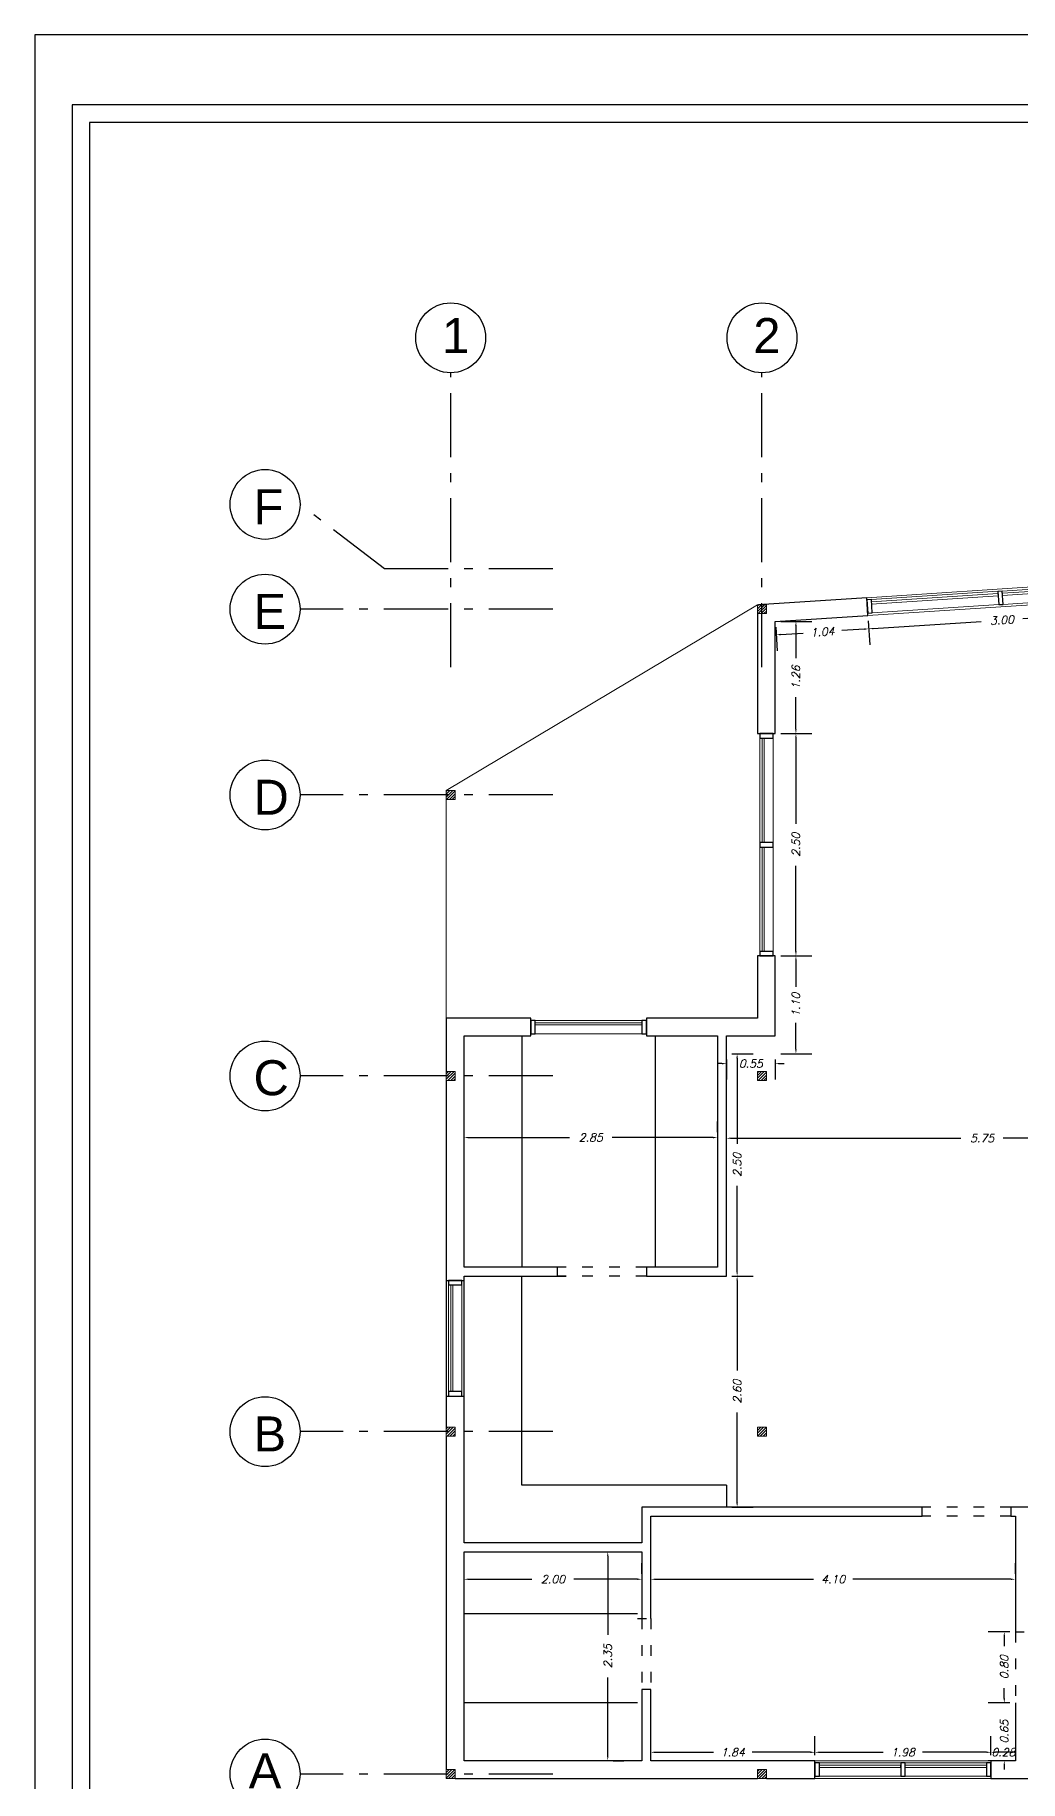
# Model space of a CAD drawing. Header units: millimetres. Extents: x 577 to 2337, y 236 to 943.
# Drawn here: x 2229.6 to 2240.68, y 427.23 to 446.87 of the extents above; entities that cross this region are included whole.
import ezdxf

# ---------------------------------------------------------------- set-up
doc = ezdxf.new("R2010")
doc.units = ezdxf.units.MM
doc.header["$LTSCALE"] = 0.01
doc.linetypes.add('ACAD_ISO03W100', pattern=[30, 12, -18])
doc.linetypes.add('ACAD_ISO10W100', pattern=[18, 12, -3, 0, -3])
for name, color, linetype in [('00-Arm', 7, 'Continuous'), ('01-Plan', 1, 'Continuous'), ('03-Ax', 4, 'Continuous'), ('05-Dim', 5, 'Continuous')]:
    doc.layers.add(name, color=color, linetype=linetype)
for name, color, linetype, lineweight in [('A-AREA', 4, 'Continuous', 9), ('A-DETL-MEDM', 4, 'Continuous', 25), ('A-GLAZ-CURT', 131, 'Continuous', 9), ('A-GLAZ-CWMG', 4, 'Continuous', 9), ('A-WALL', 1, 'Continuous', 9), ('S-COLS', 255, 'Continuous', 9)]:
    doc.layers.add(name, color=color, linetype=linetype, lineweight=lineweight)
doc.styles.get("Standard").update_dxf_attribs({"font": 'italic.shx'})
doc.dimstyles.new('1.100', dxfattribs={"dimtxt": 0.09, "dimasz": 0.05, "dimexe": 0.18, "dimexo": 0.0625, "dimgap": 0.09, "dimtad": 0, "dimzin": 0, "dimdsep": 46, "dimtxsty": 'Standard', "dimcen": 0.09, "dimadec": 0, "dimazin": 0, "dimtfac": 1, "dimtofl": 0, "dimtmove": 0, "dimatfit": 3, "dimfxl": 1, "dimtolj": 1, "dimtzin": 0, "dimarcsym": 0})

# ---------------------------------------------------------------- blocks, each defined once
blk = doc.blocks.new('M_Concrete-Square-Column - 300 x 300mm-365404-Level 2')
h = blk.add_hatch()
h.set_pattern_fill('ANSI31', color=5, scale=0.007)
h.paths.add_polyline_path([(0.05, 0.05), (-0.05, 0.05), (-0.05, -0.05), (0.05, -0.05)])
at = {"layer": 'S-COLS', "color": 7}
for p, q in [((0.05, 0.05), (-0.05, 0.05)), ((-0.05, 0.05), (-0.05, -0.05)), ((0.05, -0.05), (0.05, 0.05)), ((-0.05, -0.05), (0.05, -0.05))]:
    blk.add_line(p, q, dxfattribs=at)
blk = doc.blocks.new('System Panel - Glazed-371209-Level 2')
at = {"layer": 'A-GLAZ-CURT', "lineweight": 18}
for p, q in [((0.4575, -0.0245), (-0.4575, -0.0245)), ((-0.4575, -0.0245), (-0.4575, -0.0495)), ((-0.4575, -0.0495), (0.4575, -0.0495)), ((0.4575, -0.0495), (0.4575, -0.0245))]:
    blk.add_line(p, q, dxfattribs=at)
blk = doc.blocks.new('Rectangular Mullion - 50 x 150mm-371207-Level 2')
at = {"layer": 'A-GLAZ-CWMG'}
for p, q in [((-9.263, -9.51), (-8.348, -9.51)), ((-9.263, -9.66), (-8.348, -9.66))]:
    blk.add_line(p, q, dxfattribs=at)
blk = doc.blocks.new('Rectangular Mullion - 50 x 150mm-371210-Level 2')
at = {"layer": 'A-GLAZ-CWMG', "lineweight": 25}
for p, q in [((-0.05, 0.075), (0, 0.075)), ((-0.05, -0.075), (-0.05, 0.075)), ((0, 0.075), (0, -0.075)), ((0, -0.075), (-0.05, -0.075))]:
    blk.add_line(p, q, dxfattribs=at)
blk = doc.blocks.new('Rectangular Mullion - 50 x 150mm-371211-Level 2')
at = {"layer": 'A-GLAZ-CWMG', "lineweight": 25}
for p, q in [((0, 0.075), (-0.05, 0.075)), ((-0.05, 0.075), (-0.05, -0.075)), ((0, -0.075), (0, 0.075)), ((-0.05, -0.075), (0, -0.075))]:
    blk.add_line(p, q, dxfattribs=at)
blk = doc.blocks.new('Rectangular Mullion - 50 x 150mm-371208-Level 2')
at = {"layer": 'A-GLAZ-CWMG', "lineweight": 25}
for p, q in [((-0.025, 0.075), (0.025, 0.075)), ((-0.025, -0.075), (-0.025, 0.075)), ((0.025, 0.075), (0.025, -0.075)), ((0.025, -0.075), (-0.025, -0.075))]:
    blk.add_line(p, q, dxfattribs=at)
blk = doc.blocks.new('System Panel - Glazed-371285-Level 2')
at = {"layer": 'A-GLAZ-CURT', "lineweight": 18}
for p, q in [((0.7125, 0.0495), (-0.7125, 0.0495)), ((-0.7125, 0.0495), (-0.7125, 0.0245)), ((-0.7125, 0.0245), (0.7125, 0.0245)), ((0.7125, 0.0245), (0.7125, 0.0495))]:
    blk.add_line(p, q, dxfattribs=at)
blk = doc.blocks.new('Rectangular Mullion - 50 x 150mm-371284-Level 2')
at = {"layer": 'A-GLAZ-CWMG'}
for p, q in [((-7.916, 3.666), (-9.338, 3.573)), ((-7.906, 3.516), (-9.328, 3.423))]:
    blk.add_line(p, q, dxfattribs=at)
blk = doc.blocks.new('Rectangular Mullion - 50 x 150mm-370348-Level 2')
at = {"layer": 'A-GLAZ-CWMG', "lineweight": 25}
for p, q in [((0, 0.075), (-0.05, 0.075)), ((-0.05, 0.075), (-0.05, -0.075)), ((0, -0.075), (0, 0.075)), ((-0.05, -0.075), (0, -0.075))]:
    blk.add_line(p, q, dxfattribs=at)
blk = doc.blocks.new('Rectangular Mullion - 50 x 150mm-370345-Level 2')
at = {"layer": 'A-GLAZ-CWMG', "lineweight": 25}
for p, q in [((-0.025, 0.075), (0.025, 0.075)), ((-0.025, -0.075), (-0.025, 0.075)), ((0.025, 0.075), (0.025, -0.075)), ((0.025, -0.075), (-0.025, -0.075))]:
    blk.add_line(p, q, dxfattribs=at)
blk = doc.blocks.new('System Panel - Glazed-383319-Level 2')
at = {"layer": 'A-GLAZ-CURT', "lineweight": 18}
for p, q in [((0.5875, 0.0495), (-0.5875, 0.0495)), ((-0.5875, 0.0495), (-0.5875, 0.0245)), ((-0.5875, 0.0245), (0.5875, 0.0245)), ((0.5875, 0.0245), (0.5875, 0.0495))]:
    blk.add_line(p, q, dxfattribs=at)
blk = doc.blocks.new('Rectangular Mullion - 50 x 150mm-383317-Level 2')
at = {"layer": 'A-GLAZ-CWMG'}
for p, q in [((-10.593, 0.79), (-10.593, -0.385)), ((-10.443, 0.79), (-10.443, -0.385))]:
    blk.add_line(p, q, dxfattribs=at)
blk = doc.blocks.new('Rectangular Mullion - 50 x 150mm-375767-Level 2')
at = {"layer": 'A-GLAZ-CWMG', "lineweight": 25}
for p, q in [((-0.05, 0.075), (0, 0.075)), ((-0.05, -0.075), (-0.05, 0.075)), ((0, 0.075), (0, -0.075)), ((0, -0.075), (-0.05, -0.075))]:
    blk.add_line(p, q, dxfattribs=at)
blk = doc.blocks.new('Rectangular Mullion - 50 x 150mm-375771-Level 2')
at = {"layer": 'A-GLAZ-CWMG', "lineweight": 25}
for p, q in [((0, 0.075), (-0.05, 0.075)), ((-0.05, 0.075), (-0.05, -0.075)), ((0, -0.075), (0, 0.075)), ((-0.05, -0.075), (0, -0.075))]:
    blk.add_line(p, q, dxfattribs=at)
blk = doc.blocks.new('Rectangular Mullion - 50 x 150mm-375761-Level 2')
at = {"layer": 'A-GLAZ-CWMG', "lineweight": 25}
for p, q in [((-0.025, 0.075), (0.025, 0.075)), ((-0.025, -0.075), (-0.025, 0.075)), ((0.025, 0.075), (0.025, -0.075)), ((0.025, -0.075), (-0.025, -0.075))]:
    blk.add_line(p, q, dxfattribs=at)
blk = doc.blocks.new('System Panel - Glazed-379176-Level 2')
at = {"layer": 'A-GLAZ-CURT', "lineweight": 18}
for p, q in [((0.6, 0.0495), (-0.6, 0.0495)), ((-0.6, 0.0495), (-0.6, 0.0245)), ((-0.6, 0.0245), (0.6, 0.0245)), ((0.6, 0.0245), (0.6, 0.0495))]:
    blk.add_line(p, q, dxfattribs=at)
blk = doc.blocks.new('Rectangular Mullion - 50 x 150mm-379174-Level 2')
at = {"layer": 'A-GLAZ-CWMG'}
for p, q in [((-11.918, -1.36), (-13.118, -1.36)), ((-11.918, -1.51), (-13.118, -1.51))]:
    blk.add_line(p, q, dxfattribs=at)
blk = doc.blocks.new('*D596')
at = {"layer": '05-Dim', "color": 0, "lineweight": -2, "transparency": 16777216}
for p, q in [((2237.329, 435.301), (2237.279, 435.301)), ((2237.379, 435.349), (2237.379, 435.121)), ((2237.929, 435.349), (2237.929, 435.121)), ((2237.979, 435.301), (2238.029, 435.301))]:
    blk.add_line(p, q, dxfattribs=at)
at = {"layer": '05-Dim', "color": 0, "transparency": 16777216}
for points in [[(2237.329, 435.309), (2237.329, 435.292), (2237.379, 435.301)], [(2237.979, 435.309), (2237.979, 435.292), (2237.929, 435.301)]]:
    blk.add_solid(points, dxfattribs=at)
at = {"layer": 'Defpoints', "color": 0, "transparency": 16777216}
for p in [(2237.379, 435.412), (2237.929, 435.412), (2237.929, 435.301)]:
    blk.add_point(p, dxfattribs=at)
at = {"layer": '05-Dim', "color": 0, "transparency": 16777216, "insert": (2237.654, 435.301), "char_height": 0.09, "attachment_point": 5}
blk.add_mtext('\\A1;0.55', dxfattribs=at)
blk = doc.blocks.new('*D597')
at = {"layer": '05-Dim', "color": 0, "lineweight": -2, "transparency": 16777216}
for p, q in [((2237.991, 436.512), (2238.341, 436.512)), ((2238.161, 436.462), (2238.161, 436.165)), ((2238.161, 435.462), (2238.161, 435.758)), ((2237.991, 435.412), (2238.341, 435.412))]:
    blk.add_line(p, q, dxfattribs=at)
at = {"layer": '05-Dim', "color": 0, "transparency": 16777216}
for points in [[(2238.152, 436.462), (2238.169, 436.462), (2238.161, 436.512)], [(2238.152, 435.462), (2238.169, 435.462), (2238.161, 435.412)]]:
    blk.add_solid(points, dxfattribs=at)
at = {"layer": 'Defpoints', "color": 0, "transparency": 16777216}
for p in [(2237.929, 436.512), (2238.161, 436.512), (2237.929, 435.412)]:
    blk.add_point(p, dxfattribs=at)
at = {"layer": '05-Dim', "color": 0, "transparency": 16777216, "insert": (2238.161, 435.962), "char_height": 0.09, "attachment_point": 5, "rotation": 90}
blk.add_mtext('\\A1;1.10', dxfattribs=at)
blk = doc.blocks.new('*D598')
at = {"layer": '05-Dim', "color": 0, "lineweight": -2, "transparency": 16777216}
for p, q in [((2237.991, 439.012), (2238.341, 439.012)), ((2238.161, 438.962), (2238.161, 437.998)), ((2238.161, 436.562), (2238.161, 437.526)), ((2237.991, 436.512), (2238.341, 436.512))]:
    blk.add_line(p, q, dxfattribs=at)
at = {"layer": '05-Dim', "color": 0, "transparency": 16777216}
for points in [[(2238.152, 438.962), (2238.169, 438.962), (2238.161, 439.012)], [(2238.152, 436.562), (2238.169, 436.562), (2238.161, 436.512)]]:
    blk.add_solid(points, dxfattribs=at)
at = {"layer": 'Defpoints', "color": 0, "transparency": 16777216}
for p in [(2237.929, 439.012), (2238.161, 439.012), (2237.929, 436.512)]:
    blk.add_point(p, dxfattribs=at)
at = {"layer": '05-Dim', "color": 0, "transparency": 16777216, "insert": (2238.161, 437.762), "char_height": 0.09, "attachment_point": 5, "rotation": 90}
blk.add_mtext('\\A1;2.50', dxfattribs=at)
blk = doc.blocks.new('*D599')
at = {"layer": '05-Dim', "color": 0, "lineweight": -2, "transparency": 16777216}
for p, q in [((2237.991, 440.274), (2238.341, 440.274)), ((2238.161, 440.224), (2238.161, 439.861)), ((2238.161, 439.062), (2238.161, 439.424)), ((2237.991, 439.012), (2238.341, 439.012))]:
    blk.add_line(p, q, dxfattribs=at)
at = {"layer": '05-Dim', "color": 0, "transparency": 16777216}
for points in [[(2238.152, 440.224), (2238.169, 440.224), (2238.161, 440.274)], [(2238.152, 439.062), (2238.169, 439.062), (2238.161, 439.012)]]:
    blk.add_solid(points, dxfattribs=at)
at = {"layer": 'Defpoints', "color": 0, "transparency": 16777216}
for p in [(2237.929, 440.274), (2238.161, 440.274), (2237.929, 439.012)]:
    blk.add_point(p, dxfattribs=at)
at = {"layer": '05-Dim', "color": 0, "transparency": 16777216, "insert": (2238.161, 439.643), "char_height": 0.09, "attachment_point": 5, "rotation": 90}
blk.add_mtext('\\A1;1.26', dxfattribs=at)
blk = doc.blocks.new('*D600')
at = {"layer": '05-Dim', "color": 0, "lineweight": -2, "transparency": 16777216}
for p, q in [((2238.974, 440.279), (2238.992, 440.011)), ((2237.933, 440.211), (2237.95, 439.943)), ((2237.988, 440.126), (2238.241, 440.143)), ((2238.93, 440.188), (2238.677, 440.171))]:
    blk.add_line(p, q, dxfattribs=at)
at = {"layer": '05-Dim', "color": 0, "transparency": 16777216}
for points in [[(2237.988, 440.135), (2237.989, 440.118), (2237.938, 440.123)], [(2238.93, 440.196), (2238.931, 440.179), (2238.98, 440.191)]]:
    blk.add_solid(points, dxfattribs=at)
at = {"layer": 'Defpoints', "color": 0, "transparency": 16777216}
for p in [(2237.929, 440.274), (2238.97, 440.342), (2238.98, 440.191)]:
    blk.add_point(p, dxfattribs=at)
at = {"layer": '05-Dim', "color": 0, "transparency": 16777216, "insert": (2238.459, 440.157), "char_height": 0.09, "attachment_point": 5, "rotation": 3.7328}
blk.add_mtext('\\A1;1.04', dxfattribs=at)
blk = doc.blocks.new('*D601')
at = {"layer": '05-Dim', "color": 0, "lineweight": -2, "transparency": 16777216}
for p, q in [((2241.968, 440.475), (2241.986, 440.207)), ((2238.974, 440.279), (2238.992, 440.011)), ((2239.03, 440.194), (2240.242, 440.273)), ((2241.924, 440.383), (2240.712, 440.304))]:
    blk.add_line(p, q, dxfattribs=at)
at = {"layer": '05-Dim', "color": 0, "transparency": 16777216}
for points in [[(2241.923, 440.391), (2241.924, 440.375), (2241.974, 440.386)], [(2239.03, 440.202), (2239.031, 440.186), (2238.98, 440.191)]]:
    blk.add_solid(points, dxfattribs=at)
at = {"layer": 'Defpoints', "color": 0, "transparency": 16777216}
for p in [(2241.964, 440.537), (2238.97, 440.342), (2241.974, 440.386)]:
    blk.add_point(p, dxfattribs=at)
at = {"layer": '05-Dim', "color": 0, "transparency": 16777216, "insert": (2240.477, 440.289), "char_height": 0.09, "attachment_point": 5, "rotation": 3.7328}
blk.add_mtext('\\A1;3.00', dxfattribs=at)
blk = doc.blocks.new('*D612')
at = {"layer": '05-Dim', "color": 0, "lineweight": -2, "transparency": 16777216}
for p, q in [((2240.566, 428.112), (2240.324, 428.112)), ((2240.504, 428.162), (2240.504, 428.212)), ((2240.566, 427.462), (2240.324, 427.462)), ((2240.504, 427.412), (2240.504, 427.362))]:
    blk.add_line(p, q, dxfattribs=at)
at = {"layer": '05-Dim', "color": 0, "transparency": 16777216}
for points in [[(2240.495, 428.162), (2240.512, 428.162), (2240.504, 428.112)], [(2240.495, 427.412), (2240.512, 427.412), (2240.504, 427.462)]]:
    blk.add_solid(points, dxfattribs=at)
at = {"layer": 'Defpoints', "color": 0, "transparency": 16777216}
for p in [(2240.504, 428.112), (2240.629, 428.112), (2240.629, 427.462)]:
    blk.add_point(p, dxfattribs=at)
at = {"layer": '05-Dim', "color": 0, "transparency": 16777216, "insert": (2240.504, 427.787), "char_height": 0.09, "attachment_point": 5, "rotation": 90}
blk.add_mtext('\\A1;0.65', dxfattribs=at)
blk = doc.blocks.new('*D613')
at = {"layer": '05-Dim', "color": 0, "lineweight": -2, "transparency": 16777216}
for p, q in [((2240.566, 428.912), (2240.324, 428.912)), ((2240.504, 428.862), (2240.504, 428.748)), ((2240.566, 428.112), (2240.324, 428.112)), ((2240.504, 428.162), (2240.504, 428.276))]:
    blk.add_line(p, q, dxfattribs=at)
at = {"layer": '05-Dim', "color": 0, "transparency": 16777216}
for points in [[(2240.495, 428.862), (2240.512, 428.862), (2240.504, 428.912)], [(2240.495, 428.162), (2240.512, 428.162), (2240.504, 428.112)]]:
    blk.add_solid(points, dxfattribs=at)
at = {"layer": 'Defpoints', "color": 0, "transparency": 16777216}
for p in [(2240.504, 428.912), (2240.629, 428.912), (2240.629, 428.112)]:
    blk.add_point(p, dxfattribs=at)
at = {"layer": '05-Dim', "color": 0, "transparency": 16777216, "insert": (2240.504, 428.512), "char_height": 0.09, "attachment_point": 5, "rotation": 90}
blk.add_mtext('\\A1;0.80', dxfattribs=at)
blk = doc.blocks.new('*D615')
at = {"layer": '05-Dim', "color": 0, "lineweight": -2, "transparency": 16777216}
for p, q in [((2237.441, 435.412), (2237.68, 435.412)), ((2237.5, 435.362), (2237.5, 434.398)), ((2237.5, 432.962), (2237.5, 433.926)), ((2237.441, 432.912), (2237.68, 432.912))]:
    blk.add_line(p, q, dxfattribs=at)
at = {"layer": '05-Dim', "color": 0, "transparency": 16777216}
for points in [[(2237.491, 435.362), (2237.508, 435.362), (2237.5, 435.412)], [(2237.491, 432.962), (2237.508, 432.962), (2237.5, 432.912)]]:
    blk.add_solid(points, dxfattribs=at)
at = {"layer": 'Defpoints', "color": 0, "transparency": 16777216}
for p in [(2237.379, 435.412), (2237.379, 432.912), (2237.5, 432.912)]:
    blk.add_point(p, dxfattribs=at)
at = {"layer": '05-Dim', "color": 0, "transparency": 16777216, "insert": (2237.5, 434.162), "char_height": 0.09, "attachment_point": 5, "rotation": 90}
blk.add_mtext('\\A1;2.50', dxfattribs=at)
blk = doc.blocks.new('*D616')
at = {"layer": '05-Dim', "color": 0, "lineweight": -2, "transparency": 16777216}
for p, q in [((2237.441, 432.912), (2237.68, 432.912)), ((2237.5, 432.862), (2237.5, 431.848)), ((2237.5, 430.362), (2237.5, 431.376)), ((2237.441, 430.312), (2237.68, 430.312))]:
    blk.add_line(p, q, dxfattribs=at)
at = {"layer": '05-Dim', "color": 0, "transparency": 16777216}
for points in [[(2237.491, 432.862), (2237.508, 432.862), (2237.5, 432.912)], [(2237.491, 430.362), (2237.508, 430.362), (2237.5, 430.312)]]:
    blk.add_solid(points, dxfattribs=at)
at = {"layer": 'Defpoints', "color": 0, "transparency": 16777216}
for p in [(2237.379, 432.912), (2237.379, 430.312), (2237.5, 430.312)]:
    blk.add_point(p, dxfattribs=at)
at = {"layer": '05-Dim', "color": 0, "transparency": 16777216, "insert": (2237.5, 431.612), "char_height": 0.09, "attachment_point": 5, "rotation": 90}
blk.add_mtext('\\A1;2.60', dxfattribs=at)
blk = doc.blocks.new('*D617')
at = {"layer": '05-Dim', "color": 0, "lineweight": -2, "transparency": 16777216}
for p, q in [((2234.429, 434.532), (2234.429, 434.65)), ((2237.279, 434.532), (2237.279, 434.65)), ((2234.479, 434.47), (2235.614, 434.47)), ((2237.229, 434.47), (2236.094, 434.47))]:
    blk.add_line(p, q, dxfattribs=at)
at = {"layer": '05-Dim', "color": 0, "transparency": 16777216}
for points in [[(2234.479, 434.478), (2234.479, 434.461), (2234.429, 434.47)], [(2237.229, 434.478), (2237.229, 434.461), (2237.279, 434.47)]]:
    blk.add_solid(points, dxfattribs=at)
at = {"layer": 'Defpoints', "color": 0, "transparency": 16777216}
for p in [(2234.429, 434.47), (2237.279, 434.47), (2237.279, 434.47)]:
    blk.add_point(p, dxfattribs=at)
at = {"layer": '05-Dim', "color": 0, "transparency": 16777216, "insert": (2235.854, 434.47), "char_height": 0.09, "attachment_point": 5}
blk.add_mtext('\\A1;2.85', dxfattribs=at)
blk = doc.blocks.new('*D618')
at = {"layer": '05-Dim', "color": 0, "lineweight": -2, "transparency": 16777216}
for p, q in [((2237.379, 434.525), (2237.379, 434.642)), ((2243.129, 434.525), (2243.129, 434.642)), ((2237.429, 434.462), (2240.016, 434.462)), ((2243.079, 434.462), (2240.491, 434.462))]:
    blk.add_line(p, q, dxfattribs=at)
at = {"layer": '05-Dim', "color": 0, "transparency": 16777216}
for points in [[(2237.429, 434.47), (2237.429, 434.454), (2237.379, 434.462)], [(2243.079, 434.47), (2243.079, 434.454), (2243.129, 434.462)]]:
    blk.add_solid(points, dxfattribs=at)
at = {"layer": 'Defpoints', "color": 0, "transparency": 16777216}
for p in [(2237.379, 434.462), (2243.129, 434.462), (2243.129, 434.462)]:
    blk.add_point(p, dxfattribs=at)
at = {"layer": '05-Dim', "color": 0, "transparency": 16777216, "insert": (2240.254, 434.462), "char_height": 0.09, "attachment_point": 5}
blk.add_mtext('\\A1;5.75', dxfattribs=at)
blk = doc.blocks.new('*D625')
at = {"layer": '05-Dim', "color": 0, "lineweight": -2, "transparency": 16777216}
for p, q in [((2234.429, 429.564), (2234.429, 429.682)), ((2236.429, 429.564), (2236.429, 429.682)), ((2234.479, 429.502), (2235.193, 429.502)), ((2236.379, 429.502), (2235.664, 429.502))]:
    blk.add_line(p, q, dxfattribs=at)
at = {"layer": '05-Dim', "color": 0, "transparency": 16777216}
for points in [[(2234.479, 429.51), (2234.479, 429.494), (2234.429, 429.502)], [(2236.379, 429.51), (2236.379, 429.494), (2236.429, 429.502)]]:
    blk.add_solid(points, dxfattribs=at)
at = {"layer": 'Defpoints', "color": 0, "transparency": 16777216}
for p in [(2234.429, 429.502), (2236.429, 429.502), (2236.429, 429.502)]:
    blk.add_point(p, dxfattribs=at)
at = {"layer": '05-Dim', "color": 0, "transparency": 16777216, "insert": (2235.429, 429.502), "char_height": 0.09, "attachment_point": 5}
blk.add_mtext('\\A1;2.00', dxfattribs=at)
blk = doc.blocks.new('*D626')
at = {"layer": '05-Dim', "color": 0, "lineweight": -2, "transparency": 16777216}
for p, q in [((2236.529, 429.564), (2236.529, 429.682)), ((2240.629, 429.564), (2240.629, 429.682)), ((2236.579, 429.502), (2238.358, 429.502)), ((2240.579, 429.502), (2238.799, 429.502))]:
    blk.add_line(p, q, dxfattribs=at)
at = {"layer": '05-Dim', "color": 0, "transparency": 16777216}
for points in [[(2236.579, 429.51), (2236.579, 429.494), (2236.529, 429.502)], [(2240.579, 429.51), (2240.579, 429.494), (2240.629, 429.502)]]:
    blk.add_solid(points, dxfattribs=at)
at = {"layer": 'Defpoints', "color": 0, "transparency": 16777216}
for p in [(2236.529, 429.502), (2240.629, 429.502), (2240.629, 429.502)]:
    blk.add_point(p, dxfattribs=at)
at = {"layer": '05-Dim', "color": 0, "transparency": 16777216, "insert": (2238.579, 429.502), "char_height": 0.09, "attachment_point": 5}
blk.add_mtext('\\A1;4.10', dxfattribs=at)
blk = doc.blocks.new('*D627')
at = {"layer": '05-Dim', "color": 0, "lineweight": -2, "transparency": 16777216}
for p, q in [((2236.045, 429.762), (2236.045, 428.877)), ((2236.107, 429.812), (2236.225, 429.812)), ((2236.045, 427.512), (2236.045, 428.397)), ((2236.107, 427.462), (2236.225, 427.462))]:
    blk.add_line(p, q, dxfattribs=at)
at = {"layer": '05-Dim', "color": 0, "transparency": 16777216}
for points in [[(2236.037, 429.762), (2236.053, 429.762), (2236.045, 429.812)], [(2236.037, 427.512), (2236.053, 427.512), (2236.045, 427.462)]]:
    blk.add_solid(points, dxfattribs=at)
at = {"layer": 'Defpoints', "color": 0, "transparency": 16777216}
for p in [(2236.045, 429.812), (2236.045, 427.462), (2236.045, 427.462)]:
    blk.add_point(p, dxfattribs=at)
at = {"layer": '05-Dim', "color": 0, "transparency": 16777216, "insert": (2236.045, 428.637), "char_height": 0.09, "attachment_point": 5, "rotation": 90}
blk.add_mtext('\\A1;2.35', dxfattribs=at)
blk = doc.blocks.new('*D629')
at = {"layer": '05-Dim', "color": 0, "lineweight": -2, "transparency": 16777216}
for p, q in [((2240.354, 427.524), (2240.354, 427.736)), ((2240.634, 427.524), (2240.634, 427.736)), ((2240.584, 427.556), (2240.404, 427.556))]:
    blk.add_line(p, q, dxfattribs=at)
at = {"layer": '05-Dim', "color": 0, "transparency": 16777216}
for points in [[(2240.404, 427.565), (2240.404, 427.548), (2240.354, 427.556)], [(2240.584, 427.565), (2240.584, 427.548), (2240.634, 427.556)]]:
    blk.add_solid(points, dxfattribs=at)
at = {"layer": 'Defpoints', "color": 0, "transparency": 16777216}
for p in [(2240.354, 427.556), (2240.354, 427.462), (2240.634, 427.462)]:
    blk.add_point(p, dxfattribs=at)
at = {"layer": '05-Dim', "color": 0, "transparency": 16777216, "insert": (2240.494, 427.556), "char_height": 0.09, "attachment_point": 5}
blk.add_mtext('\\A1;0.28', dxfattribs=at)
blk = doc.blocks.new('*D630')
at = {"layer": '05-Dim', "color": 0, "lineweight": -2, "transparency": 16777216}
for p, q in [((2238.374, 427.524), (2238.374, 427.736)), ((2240.354, 427.524), (2240.354, 427.736)), ((2238.424, 427.556), (2239.143, 427.556)), ((2240.304, 427.556), (2239.584, 427.556))]:
    blk.add_line(p, q, dxfattribs=at)
at = {"layer": '05-Dim', "color": 0, "transparency": 16777216}
for points in [[(2238.424, 427.565), (2238.424, 427.548), (2238.374, 427.556)], [(2240.304, 427.565), (2240.304, 427.548), (2240.354, 427.556)]]:
    blk.add_solid(points, dxfattribs=at)
at = {"layer": 'Defpoints', "color": 0, "transparency": 16777216}
for p in [(2238.374, 427.556), (2238.374, 427.462), (2240.354, 427.462)]:
    blk.add_point(p, dxfattribs=at)
at = {"layer": '05-Dim', "color": 0, "transparency": 16777216, "insert": (2239.364, 427.556), "char_height": 0.09, "attachment_point": 5}
blk.add_mtext('\\A1;1.98', dxfattribs=at)
blk = doc.blocks.new('*D631')
at = {"layer": '05-Dim', "color": 0, "lineweight": -2, "transparency": 16777216}
for p, q in [((2236.529, 427.524), (2236.529, 427.736)), ((2238.374, 427.524), (2238.374, 427.736)), ((2236.579, 427.556), (2237.233, 427.556)), ((2238.324, 427.556), (2237.67, 427.556))]:
    blk.add_line(p, q, dxfattribs=at)
at = {"layer": '05-Dim', "color": 0, "transparency": 16777216}
for points in [[(2236.579, 427.565), (2236.579, 427.548), (2236.529, 427.556)], [(2238.324, 427.565), (2238.324, 427.548), (2238.374, 427.556)]]:
    blk.add_solid(points, dxfattribs=at)
at = {"layer": 'Defpoints', "color": 0, "transparency": 16777216}
for p in [(2236.529, 427.556), (2236.529, 427.462), (2238.374, 427.462)]:
    blk.add_point(p, dxfattribs=at)
at = {"layer": '05-Dim', "color": 0, "transparency": 16777216, "insert": (2237.451, 427.556), "char_height": 0.09, "attachment_point": 5}
blk.add_mtext('\\A1;1.84', dxfattribs=at)

msp = doc.modelspace()

# ---------------------------------------------------------------- linework, layer by layer
at = {"layer": '00-Arm'}
for points in [[(2229.604, 446.87), (2229.604, 417.37), (2250.254, 417.37), (2250.254, 446.87)], [(2230.219, 445.886), (2230.219, 418.353), (2249.639, 418.353), (2249.639, 445.886)]]:
    msp.add_lwpolyline(points, close=True, dxfattribs=at)
at = {"layer": '00-Arm', "color": 4}
msp.add_lwpolyline([(2230.022, 446.083), (2230.022, 418.156), (2249.836, 418.156), (2249.836, 446.083)], close=True, dxfattribs=at)
at = {"layer": '01-Plan', "color": 4, "linetype": 'ACAD_ISO03W100'}
for p, q in [((2236.479, 433.012), (2235.479, 433.012)), ((2236.479, 432.912), (2235.479, 432.912)), ((2240.579, 430.312), (2239.579, 430.312)), ((2240.579, 430.212), (2239.579, 430.212)), ((2236.429, 429.062), (2236.429, 428.262)), ((2236.529, 429.062), (2236.529, 428.262)), ((2240.629, 428.912), (2240.629, 428.112))]:
    msp.add_line(p, q, dxfattribs=at)
at = {"layer": '03-Ax', "linetype": 'ACAD_ISO10W100', "ltscale": 6}
for p, q in [((2234.279, 439.76), (2234.279, 443.071)), ((2237.779, 439.76), (2237.779, 443.071)), ((2233.534, 440.867), (2232.585, 441.59)), ((2235.429, 440.867), (2233.534, 440.867)), ((2235.429, 440.412), (2232.585, 440.412)), ((2235.429, 438.322), (2232.585, 438.322)), ((2235.429, 435.162), (2232.585, 435.162)), ((2235.429, 431.162), (2232.585, 431.162)), ((2235.429, 427.312), (2232.585, 427.312))]:
    msp.add_line(p, q, dxfattribs=at)
at = {"layer": '03-Ax'}
for centre in [(2234.279, 443.464), (2237.779, 443.464), (2232.192, 441.59), (2232.192, 440.412), (2232.192, 438.322), (2232.192, 435.162), (2232.192, 431.162), (2232.192, 427.312)]:
    msp.add_circle(centre, 0.393, dxfattribs=at)
at = {"layer": '05-Dim', "color": 6}
for p, q in [((2234.229, 432.862), (2234.229, 431.562)), ((2234.429, 431.562), (2234.429, 432.862))]:
    msp.add_line(p, q, dxfattribs=at)
at = {"layer": 'A-AREA'}
for p, q in [((2237.729, 440.462), (2234.229, 438.372)), ((2234.229, 438.272), (2234.229, 435.812))]:
    msp.add_line(p, q, dxfattribs=at)
at = {"layer": 'A-DETL-MEDM'}
for p, q in [((2235.079, 435.612), (2235.079, 433.012)), ((2236.579, 435.612), (2236.579, 433.012)), ((2235.079, 430.562), (2235.079, 432.912)), ((2237.379, 430.562), (2235.079, 430.562)), ((2237.379, 430.562), (2237.379, 430.312)), ((2236.379, 429.112), (2234.429, 429.112)), ((2236.379, 428.112), (2234.429, 428.112))]:
    msp.add_line(p, q, dxfattribs=at)
at = {"layer": 'A-WALL', "color": 4}
for p, q in [((2238.957, 440.541), (2241.951, 440.737)), ((2241.964, 440.537), (2238.97, 440.342)), ((2238.374, 427.462), (2240.354, 427.462)), ((2240.354, 427.262), (2238.374, 427.262))]:
    msp.add_line(p, q, dxfattribs=at)
at = {"layer": 'A-WALL', "lineweight": 25}
for p, q in [((2238.957, 440.541), (2237.741, 440.462)), ((2238.97, 440.342), (2238.957, 440.541)), ((2237.729, 440.362), (2237.729, 439.012)), ((2237.929, 440.274), (2238.97, 440.342)), ((2237.929, 439.012), (2237.929, 440.274)), ((2237.729, 439.012), (2237.929, 439.012)), ((2237.929, 436.512), (2237.729, 436.512)), ((2237.729, 436.512), (2237.729, 435.812)), ((2237.929, 435.612), (2237.929, 436.512)), ((2234.229, 435.812), (2234.229, 435.212)), ((2235.179, 435.812), (2234.229, 435.812)), ((2235.179, 435.612), (2235.179, 435.812)), ((2237.729, 435.812), (2236.479, 435.812)), ((2236.479, 435.812), (2236.479, 435.612)), ((2234.429, 433.012), (2234.429, 435.612)), ((2234.429, 435.612), (2235.179, 435.612)), ((2236.479, 435.612), (2237.279, 435.612)), ((2237.279, 435.612), (2237.279, 433.012)), ((2237.379, 435.612), (2237.929, 435.612)), ((2237.379, 432.912), (2237.379, 435.612)), ((2234.229, 435.112), (2234.229, 432.862)), ((2235.579, 433.012), (2234.429, 433.012)), ((2235.479, 432.912), (2235.479, 433.012)), ((2237.279, 433.012), (2236.479, 433.012)), ((2236.479, 433.012), (2236.479, 432.912)), ((2234.229, 432.862), (2234.429, 432.862)), ((2234.429, 432.912), (2235.579, 432.912)), ((2234.429, 432.862), (2234.429, 432.912)), ((2236.479, 432.912), (2237.379, 432.912)), ((2234.229, 431.562), (2234.429, 431.562)), ((2234.229, 431.562), (2234.229, 431.212)), ((2234.429, 429.912), (2234.429, 431.562)), ((2234.229, 431.112), (2234.229, 427.362)), ((2239.579, 430.312), (2236.429, 430.312)), ((2236.429, 430.312), (2236.429, 429.912)), ((2239.579, 430.212), (2239.579, 430.312)), ((2243.129, 430.312), (2240.579, 430.312)), ((2240.579, 430.312), (2240.579, 430.212)), ((2236.529, 430.212), (2239.579, 430.212)), ((2236.529, 429.062), (2236.529, 430.212)), ((2240.579, 430.212), (2240.629, 430.212)), ((2240.629, 430.212), (2240.629, 428.912)), ((2236.429, 429.912), (2234.429, 429.912)), ((2234.429, 427.462), (2234.429, 429.812)), ((2234.429, 429.812), (2236.429, 429.812)), ((2236.429, 429.812), (2236.429, 429.062)), ((2236.379, 429.062), (2236.479, 429.062)), ((2240.629, 428.912), (2240.729, 428.912)), ((2236.429, 428.262), (2236.429, 427.462)), ((2236.529, 428.262), (2236.429, 428.262)), ((2236.529, 427.462), (2236.529, 428.262)), ((2240.429, 428.112), (2240.329, 428.112)), ((2240.629, 428.112), (2240.629, 427.462)), ((2236.429, 427.462), (2234.429, 427.462)), ((2238.374, 427.462), (2236.529, 427.462)), ((2238.374, 427.262), (2238.374, 427.462)), ((2240.629, 427.462), (2240.354, 427.462)), ((2240.354, 427.462), (2240.354, 427.262)), ((2234.329, 427.262), (2237.729, 427.262)), ((2237.829, 427.262), (2238.374, 427.262)), ((2240.354, 427.262), (2240.989, 427.262))]:
    msp.add_line(p, q, dxfattribs=at)

# ---------------------------------------------------------------- block references
at = {"layer": 'A-GLAZ-CURT'}
for name, p, rotation in [('System Panel - Glazed-371285-Level 2', (2241.197, 440.587), 3.73284442818346), ('System Panel - Glazed-371285-Level 2', (2239.725, 440.491), 3.73284442818346), ('System Panel - Glazed-383319-Level 2', (2237.829, 438.374), 89.99999999999984), ('System Panel - Glazed-383319-Level 2', (2237.829, 437.149), 89.99999999999984), ('System Panel - Glazed-379176-Level 2', (2234.329, 432.212), 90), ('System Panel - Glazed-371209-Level 2', (2238.881, 427.362), 180), ('System Panel - Glazed-371209-Level 2', (2239.846, 427.362), 180)]:
    msp.add_blockref(name, p, dxfattribs=dict(at, rotation=rotation))
msp.add_blockref('System Panel - Glazed-379176-Level 2', (2235.829, 435.712), dxfattribs=at)
at = {"layer": 'A-GLAZ-CWMG'}
for name, p in [('Rectangular Mullion - 50 x 150mm-371284-Level 2', (2249.819, 437.043)), ('Rectangular Mullion - 50 x 150mm-371284-Level 2', (2248.347, 436.947)), ('Rectangular Mullion - 50 x 150mm-383317-Level 2', (2248.347, 438.172)), ('Rectangular Mullion - 50 x 150mm-383317-Level 2', (2248.347, 436.947)), ('Rectangular Mullion - 50 x 150mm-379174-Level 2', (2248.347, 437.147)), ('Rectangular Mullion - 50 x 150mm-371207-Level 2', (2247.687, 436.947)), ('Rectangular Mullion - 50 x 150mm-371207-Level 2', (2248.652, 436.947)), ('Rectangular Mullion - 50 x 150mm-371211-Level 2', (2240.354, 427.362))]:
    msp.add_blockref(name, p, dxfattribs=at)
for name, p, rotation in [('Rectangular Mullion - 50 x 150mm-370348-Level 2', (2238.964, 440.441), 183.7328444281834), ('Rectangular Mullion - 50 x 150mm-375771-Level 2', (2237.829, 436.512), 269.9999999999998), ('Rectangular Mullion - 50 x 150mm-375771-Level 2', (2235.179, 435.712), 180), ('Rectangular Mullion - 50 x 150mm-379174-Level 2', (2232.894, 444.73), 90), ('Rectangular Mullion - 50 x 150mm-375771-Level 2', (2234.329, 431.562), 270)]:
    msp.add_blockref(name, p, dxfattribs=dict(at, rotation=rotation))
at = {"layer": 'A-GLAZ-CWMG', "extrusion": (0, 0, -1)}
for name, p, rotation in [('Rectangular Mullion - 50 x 150mm-370345-Level 2', (-2240.461, 440.539), 176.2671555718165), ('Rectangular Mullion - 50 x 150mm-375767-Level 2', (-2237.829, 439.012), 90.00000000000017), ('Rectangular Mullion - 50 x 150mm-375761-Level 2', (-2237.829, 437.762), 90.00000000000017), ('Rectangular Mullion - 50 x 150mm-375767-Level 2', (-2236.479, 435.712), 180), ('Rectangular Mullion - 50 x 150mm-375767-Level 2', (-2234.329, 432.862), 90)]:
    msp.add_blockref(name, p, dxfattribs=dict(at, rotation=rotation))
for name, p in [('Rectangular Mullion - 50 x 150mm-371210-Level 2', (-2238.374, 427.362)), ('Rectangular Mullion - 50 x 150mm-371208-Level 2', (-2239.364, 427.362))]:
    msp.add_blockref(name, p, dxfattribs=at)
at = {"layer": 'S-COLS', "rotation": 180}
for p in [(2237.779, 440.412), (2234.279, 438.322), (2234.279, 435.162), (2237.779, 435.162), (2234.279, 431.162), (2237.779, 431.162), (2234.279, 427.312), (2237.779, 427.312)]:
    msp.add_blockref('M_Concrete-Square-Column - 300 x 300mm-365404-Level 2', p, dxfattribs=at)

# ---------------------------------------------------------------- texts
at = {"layer": '03-Ax', "char_height": 0.39333, "width": 0.68193}
for s, insert, attachment_point in [('{\\fArial|b0|i0|c0|p32;1}', (2234.182, 443.686), 1), ('{\\fArial|b0|i0|c0|p34;2}', (2237.682, 443.686), 1), ('{\\fArial|b0|i0|c0|p34;F}', (2232.062, 441.367), 7), ('{\\fArial|b0|i0|c0|p34;E}', (2232.062, 440.19), 7), ('{\\fArial|b0|i0|c0|p34;D}', (2232.062, 438.1), 7), ('{\\fArial|b0|i0|c0|p34;C}', (2232.062, 434.94), 7), ('{\\fArial|b0|i0|c0|p34;B}', (2232.062, 430.94), 7), ('{\\fArial|b0|i0|c0|p34;A}', (2232.008, 427.152), 7)]:
    msp.add_mtext(s, dxfattribs=dict(at, insert=insert, attachment_point=attachment_point))

# ---------------------------------------------------------------- dimensions: what is measured, and where the dimension line sits
at = {"layer": '05-Dim', "color": 6}
for p1, p2, distance, picture, middle in [((2238.97, 440.342), (2241.964, 440.537), -0.151, '*D601', (2240.477, 440.289)), ((2237.929, 440.274), (2238.97, 440.342), -0.151, '*D600', (2238.459, 440.157)), ((2237.929, 439.012), (2237.929, 440.274), -0.232, '*D599', (2238.161, 439.643)), ((2237.929, 436.512), (2237.929, 439.012), -0.232, '*D598', (2238.161, 437.762)), ((2237.929, 435.412), (2237.929, 436.512), -0.232, '*D597', (2238.161, 435.962)), ((2237.379, 435.412), (2237.929, 435.412), -0.111, '*D596', (2237.654, 435.301)), ((2237.379, 435.412), (2237.379, 432.912), 0.121, '*D615', (2237.5, 434.162)), ((2234.429, 434.47), (2237.279, 434.47), 0, '*D617', (2235.854, 434.47)), ((2237.379, 434.462), (2243.129, 434.462), 0, '*D618', (2240.254, 434.462)), ((2237.379, 432.912), (2237.379, 430.312), 0.121, '*D616', (2237.5, 431.612)), ((2234.429, 429.502), (2236.429, 429.502), 0, '*D625', (2235.429, 429.502)), ((2236.045, 429.812), (2236.045, 427.462), 0, '*D627', (2236.045, 428.637)), ((2236.529, 429.502), (2240.629, 429.502), 0, '*D626', (2238.579, 429.502)), ((2240.629, 428.112), (2240.629, 428.912), 0.125, '*D613', (2240.504, 428.512)), ((2240.629, 427.462), (2240.629, 428.112), 0.125, '*D612', (2240.504, 427.787))]:
    dim = msp.add_aligned_dim(p1=p1, p2=p2, distance=distance, dimstyle='1.100', dxfattribs=at)
    dim.commit()
    dim.dimension.update_dxf_attribs({"geometry": picture, "text_midpoint": middle})
for base, p1, p2, picture, middle in [((2236.52863, 427.55629), (2238.37362, 427.4618), (2236.52863, 427.4618), '*D631', (2237.45113, 427.55629)), ((2238.374, 427.556), (2240.354, 427.462), (2238.374, 427.462), '*D630', (2239.364, 427.556))]:
    dim = msp.add_linear_dim(base=base, p1=p1, p2=p2, dimstyle='1.100', dxfattribs=at)
    dim.commit()
    dim.dimension.update_dxf_attribs({"geometry": picture, "text_midpoint": middle})
dim = msp.add_linear_dim(base=(2240.354, 427.556), p1=(2240.634, 427.462), p2=(2240.354, 427.462), dimstyle='1.100', dxfattribs=at)
dim.commit()
dim.dimension.update_dxf_attribs({"geometry": '*D629', "text_midpoint": (2240.494, 427.556), "dimtype": 160})

doc.saveas('drawing.dxf')
